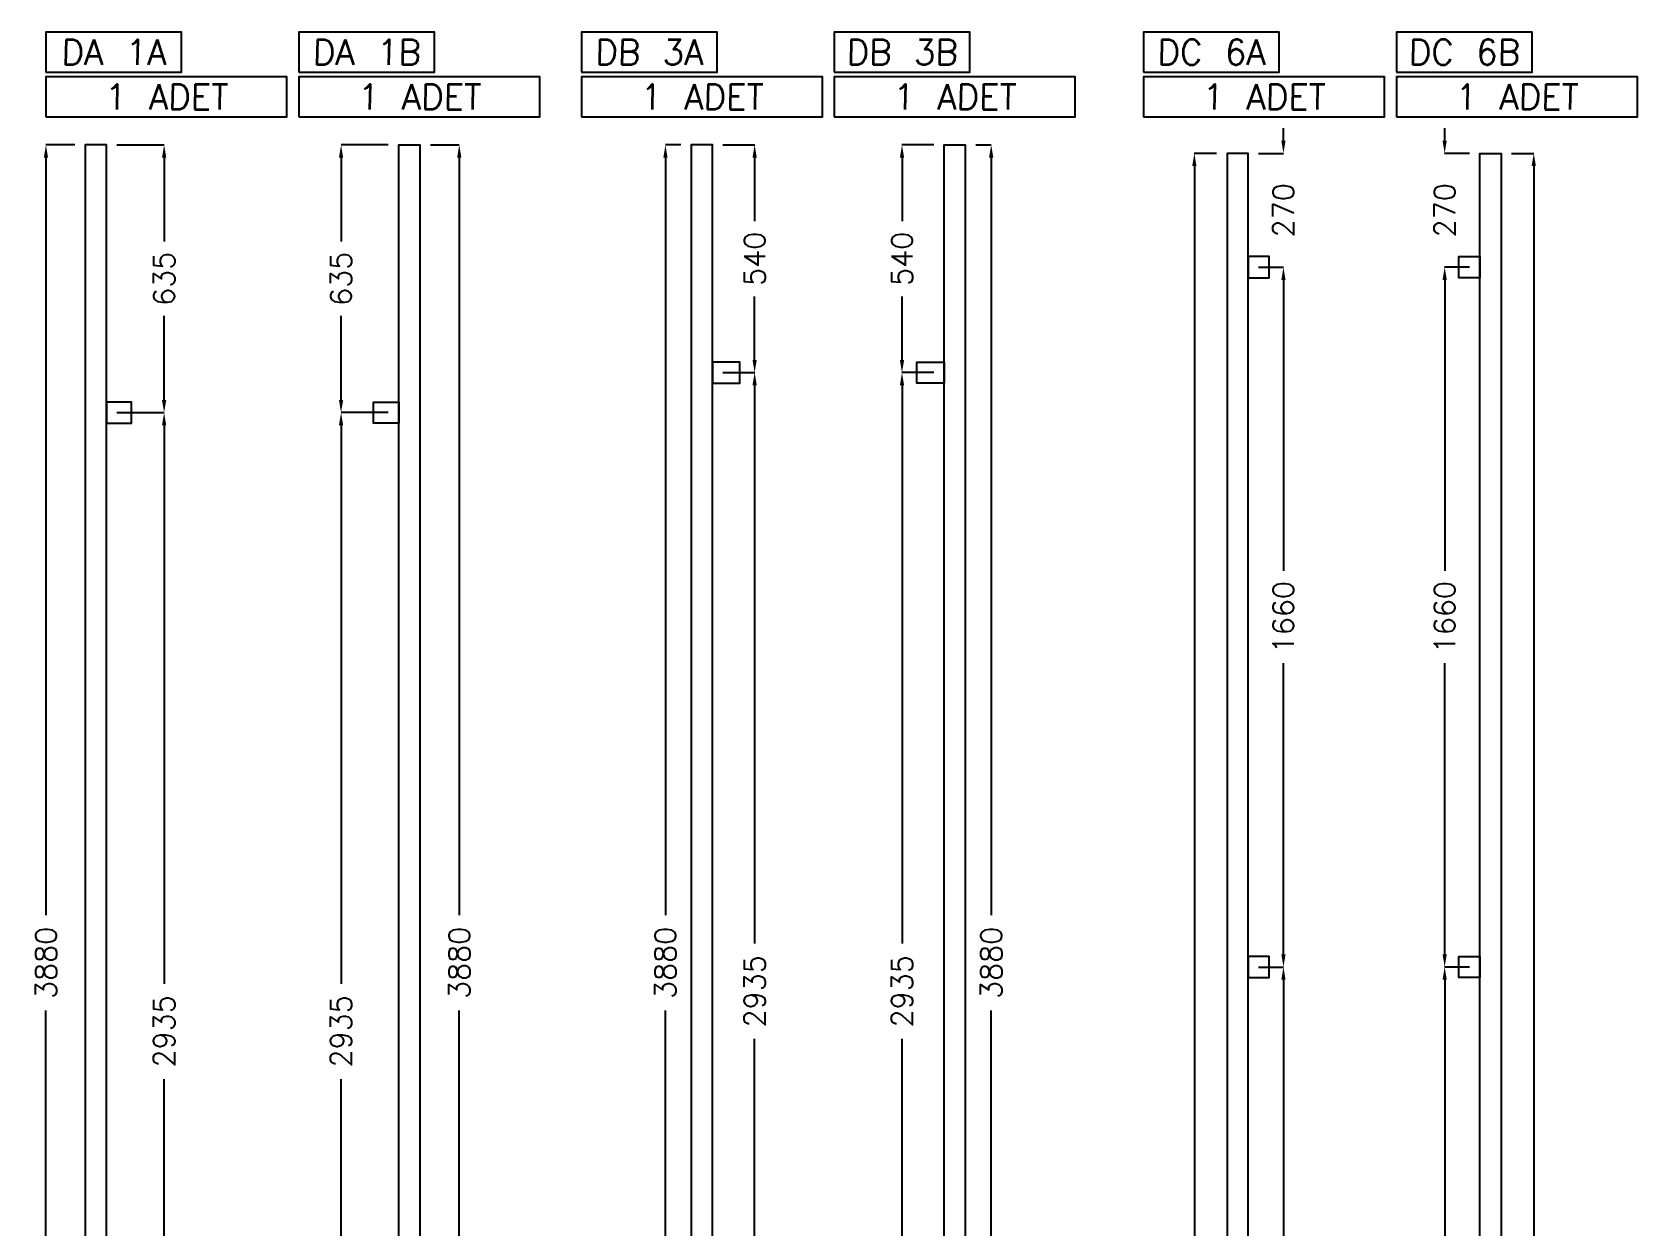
# Model space of a CAD drawing. Header units: millimetres. Extents: x -33420 to 34864, y -1491 to 37154.
# Drawn here: x -32882 to -29073, y 1791 to 4625 of the extents above; entities that cross this region are included whole.
import ezdxf

# ---------------------------------------------------------------- set-up
doc = ezdxf.new("R2010")
doc.units = ezdxf.units.MM
doc.layers.add('- ÖLÇÜ', color=7, linetype='Continuous', lineweight=9)
for name, color, linetype in [('--- KODLAMA', 7, 'Continuous'), ('--- PROF. DÜŞEY', 7, 'Continuous'), ('--- PROF. YATAY', 7, 'Continuous')]:
    doc.layers.add(name, color=color, linetype=linetype)
doc.styles.add('RomanS', font='romans.shx')
doc.styles.add('STL', font='txt.shx', dxfattribs={"oblique": 1})
doc.dimstyles.new('KOMP-ÖLÇÜ', dxfattribs={"dimtxt": 50, "dimasz": 30, "dimexe": 0.18, "dimexo": 25, "dimgap": 25, "dimtad": 0, "dimdec": 0, "dimzin": 0, "dimdsep": 46, "dimtxsty": 'RomanS', "dimcen": 0.09, "dimclrt": 256, "dimadec": 0, "dimazin": 0, "dimtfac": 1, "dimtdec": 0, "dimtofl": 0, "dimtmove": 0, "dimatfit": 3, "dimfxl": 1, "dimtolj": 1, "dimtzin": 0, "dimarcsym": 0})

# ---------------------------------------------------------------- blocks, each defined once
blk = doc.blocks.new('*D428')
at = {"layer": '- ÖLÇÜ', "color": 0, "linetype": 'Continuous', "lineweight": -2, "transparency": 16777216}
for p, q in [((-31937.2, 4357.6), (-31868.7, 4357.6)), ((-31868.9, 4327.6), (-31868.9, 2530.7)), ((-31868.9, 507.6), (-31868.9, 2304.5)), ((-31937.2, 477.6), (-31868.7, 477.6))]:
    blk.add_line(p, q, dxfattribs=at)
at = {"layer": '- ÖLÇÜ', "color": 0, "linetype": 'Continuous', "transparency": 16777216}
for points in [[(-31873.9, 4327.6), (-31863.9, 4327.6), (-31868.9, 4357.6)], [(-31873.9, 507.6), (-31863.9, 507.6), (-31868.9, 477.6)]]:
    blk.add_solid(points, dxfattribs=at)
at = {"layer": 'Defpoints', "color": 0, "linetype": 'Continuous', "transparency": 16777216}
for p in [(-31962.2, 4357.6), (-31868.9, 4357.6), (-31962.2, 477.6)]:
    blk.add_point(p, dxfattribs=at)
at = {"layer": '- ÖLÇÜ', "linetype": 'Continuous', "transparency": 16777216, "insert": (-31868.9, 2417.6), "char_height": 50, "attachment_point": 5, "rotation": 90, "style": 'RomanS'}
blk.add_mtext('\\A1;3880', dxfattribs=at)
blk = doc.blocks.new('*D429')
at = {"layer": '- ÖLÇÜ', "color": 0, "linetype": 'Continuous', "lineweight": -2, "transparency": 16777216}
for p, q in [((-32037.2, 3722.6), (-32149.4, 3722.6)), ((-32149.3, 3692.6), (-32149.3, 2368.2)), ((-32149.3, 817.6), (-32149.3, 2142)), ((-32037.2, 787.6), (-32149.4, 787.6))]:
    blk.add_line(p, q, dxfattribs=at)
at = {"layer": '- ÖLÇÜ', "color": 0, "linetype": 'Continuous', "transparency": 16777216}
for points in [[(-32154.3, 3692.6), (-32144.3, 3692.6), (-32149.3, 3722.6)], [(-32154.3, 817.6), (-32144.3, 817.6), (-32149.3, 787.6)]]:
    blk.add_solid(points, dxfattribs=at)
at = {"layer": 'Defpoints', "color": 0, "linetype": 'Continuous', "transparency": 16777216}
for p in [(-32149.3, 3722.6), (-32012.2, 3722.6), (-32012.2, 787.6)]:
    blk.add_point(p, dxfattribs=at)
at = {"layer": '- ÖLÇÜ', "linetype": 'Continuous', "transparency": 16777216, "insert": (-32149.3, 2255.1), "char_height": 50, "attachment_point": 5, "rotation": 90, "style": 'RomanS'}
blk.add_mtext('\\A1;2935', dxfattribs=at)
blk = doc.blocks.new('*D430')
at = {"layer": '- ÖLÇÜ', "color": 0, "linetype": 'Continuous', "lineweight": -2, "transparency": 16777216}
for p, q in [((-32037.2, 4357.6), (-32149.4, 4357.6)), ((-32149.3, 4327.6), (-32149.3, 4128.2)), ((-32149.3, 3752.6), (-32149.3, 3952)), ((-32037.2, 3722.6), (-32149.4, 3722.6))]:
    blk.add_line(p, q, dxfattribs=at)
at = {"layer": '- ÖLÇÜ', "color": 0, "linetype": 'Continuous', "transparency": 16777216}
for points in [[(-32154.3, 4327.6), (-32144.3, 4327.6), (-32149.3, 4357.6)], [(-32154.3, 3752.6), (-32144.3, 3752.6), (-32149.3, 3722.6)]]:
    blk.add_solid(points, dxfattribs=at)
at = {"layer": 'Defpoints', "color": 0, "linetype": 'Continuous', "transparency": 16777216}
for p in [(-32149.3, 4357.6), (-32012.2, 4357.6), (-32012.2, 3722.6)]:
    blk.add_point(p, dxfattribs=at)
at = {"layer": '- ÖLÇÜ', "linetype": 'Continuous', "transparency": 16777216, "insert": (-32149.3, 4040.1), "char_height": 50, "attachment_point": 5, "rotation": 90, "style": 'RomanS'}
blk.add_mtext('\\A1;635', dxfattribs=at)
blk = doc.blocks.new('*D432')
at = {"layer": '- ÖLÇÜ', "color": 0, "linetype": 'Continuous', "lineweight": -2, "transparency": 16777216}
for p, q in [((-32781.1, 4357.6), (-32849.6, 4357.6)), ((-32849.4, 4327.6), (-32849.4, 2530.7)), ((-32849.4, 507.6), (-32849.4, 2304.5)), ((-32781.1, 477.6), (-32849.6, 477.6))]:
    blk.add_line(p, q, dxfattribs=at)
at = {"layer": '- ÖLÇÜ', "color": 0, "linetype": 'Continuous', "transparency": 16777216}
for points in [[(-32854.4, 4327.6), (-32844.4, 4327.6), (-32849.4, 4357.6)], [(-32854.4, 507.6), (-32844.4, 507.6), (-32849.4, 477.6)]]:
    blk.add_solid(points, dxfattribs=at)
at = {"layer": 'Defpoints', "color": 0, "linetype": 'Continuous', "transparency": 16777216}
for p in [(-32849.4, 4357.6), (-32756.1, 4357.6), (-32756.1, 477.6)]:
    blk.add_point(p, dxfattribs=at)
at = {"layer": '- ÖLÇÜ', "linetype": 'Continuous', "transparency": 16777216, "insert": (-32849.4, 2417.6), "char_height": 50, "attachment_point": 5, "rotation": 90, "style": 'RomanS'}
blk.add_mtext('\\A1;3880', dxfattribs=at)
blk = doc.blocks.new('*D433')
at = {"layer": '- ÖLÇÜ', "color": 0, "linetype": 'Continuous', "lineweight": -2, "transparency": 16777216}
for p, q in [((-32681.1, 3722.6), (-32568.8, 3722.6)), ((-32569, 3692.6), (-32569, 2368.2)), ((-32569, 817.6), (-32569, 2142)), ((-32681.1, 787.6), (-32568.8, 787.6))]:
    blk.add_line(p, q, dxfattribs=at)
at = {"layer": '- ÖLÇÜ', "color": 0, "linetype": 'Continuous', "transparency": 16777216}
for points in [[(-32574, 3692.6), (-32564, 3692.6), (-32569, 3722.6)], [(-32574, 817.6), (-32564, 817.6), (-32569, 787.6)]]:
    blk.add_solid(points, dxfattribs=at)
at = {"layer": 'Defpoints', "color": 0, "linetype": 'Continuous', "transparency": 16777216}
for p in [(-32706.1, 3722.6), (-32569, 3722.6), (-32706.1, 787.6)]:
    blk.add_point(p, dxfattribs=at)
at = {"layer": '- ÖLÇÜ', "linetype": 'Continuous', "transparency": 16777216, "insert": (-32569, 2255.1), "char_height": 50, "attachment_point": 5, "rotation": 90, "style": 'RomanS'}
blk.add_mtext('\\A1;2935', dxfattribs=at)
blk = doc.blocks.new('*D434')
at = {"layer": '- ÖLÇÜ', "color": 0, "linetype": 'Continuous', "lineweight": -2, "transparency": 16777216}
for p, q in [((-32681.1, 4357.6), (-32568.8, 4357.6)), ((-32569, 4327.6), (-32569, 4128.2)), ((-32569, 3752.6), (-32569, 3952)), ((-32681.1, 3722.6), (-32568.8, 3722.6))]:
    blk.add_line(p, q, dxfattribs=at)
at = {"layer": '- ÖLÇÜ', "color": 0, "linetype": 'Continuous', "transparency": 16777216}
for points in [[(-32574, 4327.6), (-32564, 4327.6), (-32569, 4357.6)], [(-32574, 3752.6), (-32564, 3752.6), (-32569, 3722.6)]]:
    blk.add_solid(points, dxfattribs=at)
at = {"layer": 'Defpoints', "color": 0, "linetype": 'Continuous', "transparency": 16777216}
for p in [(-32706.1, 4357.6), (-32569, 4357.6), (-32706.1, 3722.6)]:
    blk.add_point(p, dxfattribs=at)
at = {"layer": '- ÖLÇÜ', "linetype": 'Continuous', "transparency": 16777216, "insert": (-32569, 4040.1), "char_height": 50, "attachment_point": 5, "rotation": 90, "style": 'RomanS'}
blk.add_mtext('\\A1;635', dxfattribs=at)
blk = doc.blocks.new('*D436')
at = {"layer": '- ÖLÇÜ', "color": 0, "linetype": 'Continuous', "lineweight": -2, "transparency": 16777216}
for p, q in [((-31343.3, 4357.6), (-31379.9, 4357.6)), ((-31379.7, 4327.6), (-31379.7, 2530.7)), ((-31379.7, 507.6), (-31379.7, 2304.5)), ((-31343.3, 477.6), (-31379.9, 477.6))]:
    blk.add_line(p, q, dxfattribs=at)
at = {"layer": '- ÖLÇÜ', "color": 0, "linetype": 'Continuous', "transparency": 16777216}
for points in [[(-31384.7, 4327.6), (-31374.7, 4327.6), (-31379.7, 4357.6)], [(-31384.7, 507.6), (-31374.7, 507.6), (-31379.7, 477.6)]]:
    blk.add_solid(points, dxfattribs=at)
at = {"layer": 'Defpoints', "color": 0, "linetype": 'Continuous', "transparency": 16777216}
for p in [(-31379.7, 4357.6), (-31318.3, 4357.6), (-31318.3, 477.6)]:
    blk.add_point(p, dxfattribs=at)
at = {"layer": '- ÖLÇÜ', "linetype": 'Continuous', "transparency": 16777216, "insert": (-31379.7, 2417.6), "char_height": 50, "attachment_point": 5, "rotation": 90, "style": 'RomanS'}
blk.add_mtext('\\A1;3880', dxfattribs=at)
blk = doc.blocks.new('*D438')
at = {"layer": '- ÖLÇÜ', "color": 0, "linetype": 'Continuous', "lineweight": -2, "transparency": 16777216}
for p, q in [((-31243.3, 3817.6), (-31167.9, 3817.6)), ((-31168.1, 3787.6), (-31168.1, 2463.2)), ((-31168.1, 912.6), (-31168.1, 2237)), ((-31243.3, 882.6), (-31167.9, 882.6))]:
    blk.add_line(p, q, dxfattribs=at)
at = {"layer": '- ÖLÇÜ', "color": 0, "linetype": 'Continuous', "transparency": 16777216}
for points in [[(-31173.1, 3787.6), (-31163.1, 3787.6), (-31168.1, 3817.6)], [(-31173.1, 912.6), (-31163.1, 912.6), (-31168.1, 882.6)]]:
    blk.add_solid(points, dxfattribs=at)
at = {"layer": 'Defpoints', "color": 0, "linetype": 'Continuous', "transparency": 16777216}
for p in [(-31268.3, 3817.6), (-31168.1, 3817.6), (-31268.3, 882.6)]:
    blk.add_point(p, dxfattribs=at)
at = {"layer": '- ÖLÇÜ', "linetype": 'Continuous', "transparency": 16777216, "insert": (-31168.1, 2350.1), "char_height": 50, "attachment_point": 5, "rotation": 90, "style": 'RomanS'}
blk.add_mtext('\\A1;2935', dxfattribs=at)
blk = doc.blocks.new('*D439')
at = {"layer": '- ÖLÇÜ', "color": 0, "linetype": 'Continuous', "lineweight": -2, "transparency": 16777216}
for p, q in [((-31243.3, 4357.6), (-31167.9, 4357.6)), ((-31168.1, 4327.6), (-31168.1, 4176.9)), ((-31168.1, 3847.6), (-31168.1, 3998.3)), ((-31243.3, 3817.6), (-31167.9, 3817.6))]:
    blk.add_line(p, q, dxfattribs=at)
at = {"layer": '- ÖLÇÜ', "color": 0, "linetype": 'Continuous', "transparency": 16777216}
for points in [[(-31173.1, 4327.6), (-31163.1, 4327.6), (-31168.1, 4357.6)], [(-31173.1, 3847.6), (-31163.1, 3847.6), (-31168.1, 3817.6)]]:
    blk.add_solid(points, dxfattribs=at)
at = {"layer": 'Defpoints', "color": 0, "linetype": 'Continuous', "transparency": 16777216}
for p in [(-31268.3, 4357.6), (-31168.1, 4357.6), (-31268.3, 3817.6)]:
    blk.add_point(p, dxfattribs=at)
at = {"layer": '- ÖLÇÜ', "linetype": 'Continuous', "transparency": 16777216, "insert": (-31168.1, 4087.6), "char_height": 50, "attachment_point": 5, "rotation": 90, "style": 'RomanS'}
blk.add_mtext('\\A1;540', dxfattribs=at)
blk = doc.blocks.new('*D380')
at = {"layer": '- ÖLÇÜ', "color": 0, "linetype": 'Continuous', "lineweight": -2, "transparency": 16777216}
for p, q in [((-30643.3, 4357.6), (-30606.7, 4357.6)), ((-30606.9, 4327.6), (-30606.9, 2530.7)), ((-30606.9, 507.6), (-30606.9, 2304.5)), ((-30643.3, 477.6), (-30606.7, 477.6))]:
    blk.add_line(p, q, dxfattribs=at)
at = {"layer": '- ÖLÇÜ', "color": 0, "linetype": 'Continuous', "transparency": 16777216}
for points in [[(-30611.9, 4327.6), (-30601.9, 4327.6), (-30606.9, 4357.6)], [(-30611.9, 507.6), (-30601.9, 507.6), (-30606.9, 477.6)]]:
    blk.add_solid(points, dxfattribs=at)
at = {"layer": 'Defpoints', "color": 0, "linetype": 'Continuous', "transparency": 16777216}
for p in [(-30668.3, 4357.6), (-30606.9, 4357.6), (-30668.3, 477.6)]:
    blk.add_point(p, dxfattribs=at)
at = {"layer": '- ÖLÇÜ', "linetype": 'Continuous', "transparency": 16777216, "insert": (-30606.9, 2417.6), "char_height": 50, "attachment_point": 5, "rotation": 90, "style": 'RomanS'}
blk.add_mtext('\\A1;3880', dxfattribs=at)
blk = doc.blocks.new('*D382')
at = {"layer": '- ÖLÇÜ', "color": 0, "linetype": 'Continuous', "lineweight": -2, "transparency": 16777216}
for p, q in [((-30743.3, 3817.6), (-30818.7, 3817.6)), ((-30818.5, 3787.6), (-30818.5, 2463.2)), ((-30818.5, 912.6), (-30818.5, 2237)), ((-30743.3, 882.6), (-30818.7, 882.6))]:
    blk.add_line(p, q, dxfattribs=at)
at = {"layer": '- ÖLÇÜ', "color": 0, "linetype": 'Continuous', "transparency": 16777216}
for points in [[(-30823.5, 3787.6), (-30813.5, 3787.6), (-30818.5, 3817.6)], [(-30823.5, 912.6), (-30813.5, 912.6), (-30818.5, 882.6)]]:
    blk.add_solid(points, dxfattribs=at)
at = {"layer": 'Defpoints', "color": 0, "linetype": 'Continuous', "transparency": 16777216}
for p in [(-30818.5, 3817.6), (-30718.3, 3817.6), (-30718.3, 882.6)]:
    blk.add_point(p, dxfattribs=at)
at = {"layer": '- ÖLÇÜ', "linetype": 'Continuous', "transparency": 16777216, "insert": (-30818.5, 2350.1), "char_height": 50, "attachment_point": 5, "rotation": 90, "style": 'RomanS'}
blk.add_mtext('\\A1;2935', dxfattribs=at)
blk = doc.blocks.new('*D383')
at = {"layer": '- ÖLÇÜ', "color": 0, "linetype": 'Continuous', "lineweight": -2, "transparency": 16777216}
for p, q in [((-30743.3, 4357.6), (-30818.7, 4357.6)), ((-30818.5, 4327.6), (-30818.5, 4176.9)), ((-30818.5, 3847.6), (-30818.5, 3998.3)), ((-30743.3, 3817.6), (-30818.7, 3817.6))]:
    blk.add_line(p, q, dxfattribs=at)
at = {"layer": '- ÖLÇÜ', "color": 0, "linetype": 'Continuous', "transparency": 16777216}
for points in [[(-30823.5, 4327.6), (-30813.5, 4327.6), (-30818.5, 4357.6)], [(-30823.5, 3847.6), (-30813.5, 3847.6), (-30818.5, 3817.6)]]:
    blk.add_solid(points, dxfattribs=at)
at = {"layer": 'Defpoints', "color": 0, "linetype": 'Continuous', "transparency": 16777216}
for p in [(-30818.5, 4357.6), (-30718.3, 4357.6), (-30718.3, 3817.6)]:
    blk.add_point(p, dxfattribs=at)
at = {"layer": '- ÖLÇÜ', "linetype": 'Continuous', "transparency": 16777216, "insert": (-30818.5, 4087.6), "char_height": 50, "attachment_point": 5, "rotation": 90, "style": 'RomanS'}
blk.add_mtext('\\A1;540', dxfattribs=at)
blk = doc.blocks.new('*D384')
at = {"layer": '- ÖLÇÜ', "color": 0, "linetype": 'Continuous', "lineweight": -2, "transparency": 16777216}
for p, q in [((-29913.6, 4367.6), (-29913.6, 4397.6)), ((-29972.4, 4337.6), (-29913.5, 4337.6)), ((-29972.4, 4067.6), (-29913.5, 4067.6)), ((-29913.6, 4037.6), (-29913.6, 4007.6))]:
    blk.add_line(p, q, dxfattribs=at)
at = {"layer": '- ÖLÇÜ', "color": 0, "linetype": 'Continuous', "transparency": 16777216}
for points in [[(-29918.6, 4367.6), (-29908.6, 4367.6), (-29913.6, 4337.6)], [(-29918.6, 4037.6), (-29908.6, 4037.6), (-29913.6, 4067.6)]]:
    blk.add_solid(points, dxfattribs=at)
at = {"layer": 'Defpoints', "color": 0, "linetype": 'Continuous', "transparency": 16777216}
for p in [(-29997.4, 4337.6), (-29997.4, 4067.6), (-29913.6, 4067.6)]:
    blk.add_point(p, dxfattribs=at)
at = {"layer": '- ÖLÇÜ', "linetype": 'Continuous', "transparency": 16777216, "insert": (-29913.6, 4202.6), "char_height": 50, "attachment_point": 5, "rotation": 90, "style": 'RomanS'}
blk.add_mtext('\\A1;270', dxfattribs=at)
blk = doc.blocks.new('*D385')
at = {"layer": '- ÖLÇÜ', "color": 0, "linetype": 'Continuous', "lineweight": -2, "transparency": 16777216}
for p, q in [((-29972.4, 4067.6), (-29913.5, 4067.6)), ((-29913.6, 4037.6), (-29913.6, 3347.1)), ((-29913.6, 2437.6), (-29913.6, 3128.1)), ((-29972.4, 2407.6), (-29913.5, 2407.6))]:
    blk.add_line(p, q, dxfattribs=at)
at = {"layer": '- ÖLÇÜ', "color": 0, "linetype": 'Continuous', "transparency": 16777216}
for points in [[(-29918.6, 4037.6), (-29908.6, 4037.6), (-29913.6, 4067.6)], [(-29918.6, 2437.6), (-29908.6, 2437.6), (-29913.6, 2407.6)]]:
    blk.add_solid(points, dxfattribs=at)
at = {"layer": 'Defpoints', "color": 0, "linetype": 'Continuous', "transparency": 16777216}
for p in [(-29997.4, 4067.6), (-29997.4, 2407.6), (-29913.6, 2407.6)]:
    blk.add_point(p, dxfattribs=at)
at = {"layer": '- ÖLÇÜ', "linetype": 'Continuous', "transparency": 16777216, "insert": (-29913.6, 3237.6), "char_height": 50, "attachment_point": 5, "rotation": 90, "style": 'RomanS'}
blk.add_mtext('\\A1;1660', dxfattribs=at)
blk = doc.blocks.new('*D387')
at = {"layer": '- ÖLÇÜ', "color": 0, "linetype": 'Continuous', "lineweight": -2, "transparency": 16777216}
for p, q in [((-29972.4, 2407.6), (-29913.5, 2407.6)), ((-29913.6, 2377.6), (-29913.6, 1053.2)), ((-29913.6, -497.3), (-29913.6, 827.1)), ((-29972.4, -527.3), (-29913.5, -527.3))]:
    blk.add_line(p, q, dxfattribs=at)
at = {"layer": '- ÖLÇÜ', "color": 0, "linetype": 'Continuous', "transparency": 16777216}
for points in [[(-29918.6, 2377.6), (-29908.6, 2377.6), (-29913.6, 2407.6)], [(-29918.6, -497.3), (-29908.6, -497.3), (-29913.6, -527.3)]]:
    blk.add_solid(points, dxfattribs=at)
at = {"layer": 'Defpoints', "color": 0, "linetype": 'Continuous', "transparency": 16777216}
for p in [(-29997.4, 2407.6), (-29913.6, 2407.6), (-29997.4, -527.3)]:
    blk.add_point(p, dxfattribs=at)
at = {"layer": '- ÖLÇÜ', "linetype": 'Continuous', "transparency": 16777216, "insert": (-29913.6, 940.1), "char_height": 50, "attachment_point": 5, "rotation": 90, "style": 'RomanS'}
blk.add_mtext('\\A1;2935', dxfattribs=at)
blk = doc.blocks.new('*D388')
at = {"color": 0, "linetype": 'Continuous', "lineweight": -2, "transparency": 16777216}
for p, q in [((-30072.4, 4337.6), (-30125.2, 4337.6)), ((-30125, 4307.6), (-30125, 1760.7)), ((-30125, -1012.4), (-30125, 1534.5)), ((-30072.4, -1042.4), (-30125.2, -1042.4))]:
    blk.add_line(p, q, dxfattribs=at)
at = {"color": 0, "linetype": 'Continuous', "transparency": 16777216}
for points in [[(-30130, 4307.6), (-30120, 4307.6), (-30125, 4337.6)], [(-30130, -1012.4), (-30120, -1012.4), (-30125, -1042.4)]]:
    blk.add_solid(points, dxfattribs=at)
at = {"layer": 'Defpoints', "color": 0, "linetype": 'Continuous', "transparency": 16777216}
for p in [(-30047.4, 4337.6), (-30125, -1042.4), (-30047.4, -1042.4)]:
    blk.add_point(p, dxfattribs=at)
at = {"linetype": 'Continuous', "transparency": 16777216, "insert": (-30125, 1647.6), "char_height": 50, "attachment_point": 5, "rotation": 90, "style": 'RomanS'}
blk.add_mtext('\\A1;5380', dxfattribs=at)
blk = doc.blocks.new('*D389')
at = {"layer": '- ÖLÇÜ', "color": 0, "linetype": 'Continuous', "lineweight": -2, "transparency": 16777216}
for p, q in [((-29531.1, 4367.6), (-29531.1, 4397.6)), ((-29472.4, 4337.6), (-29531.2, 4337.6)), ((-29472.4, 4067.6), (-29531.2, 4067.6)), ((-29531.1, 4037.6), (-29531.1, 4007.6))]:
    blk.add_line(p, q, dxfattribs=at)
at = {"layer": '- ÖLÇÜ', "color": 0, "linetype": 'Continuous', "transparency": 16777216}
for points in [[(-29536.1, 4367.6), (-29526.1, 4367.6), (-29531.1, 4337.6)], [(-29536.1, 4037.6), (-29526.1, 4037.6), (-29531.1, 4067.6)]]:
    blk.add_solid(points, dxfattribs=at)
at = {"layer": 'Defpoints', "color": 0, "linetype": 'Continuous', "transparency": 16777216}
for p in [(-29447.4, 4337.6), (-29531.1, 4067.6), (-29447.4, 4067.6)]:
    blk.add_point(p, dxfattribs=at)
at = {"layer": '- ÖLÇÜ', "linetype": 'Continuous', "transparency": 16777216, "insert": (-29531.1, 4202.6), "char_height": 50, "attachment_point": 5, "rotation": 90, "style": 'RomanS'}
blk.add_mtext('\\A1;270', dxfattribs=at)
blk = doc.blocks.new('*D390')
at = {"layer": '- ÖLÇÜ', "color": 0, "linetype": 'Continuous', "lineweight": -2, "transparency": 16777216}
for p, q in [((-29472.4, 4067.6), (-29531.2, 4067.6)), ((-29531.1, 4037.6), (-29531.1, 3347.1)), ((-29531.1, 2437.6), (-29531.1, 3128.1)), ((-29472.4, 2407.6), (-29531.2, 2407.6))]:
    blk.add_line(p, q, dxfattribs=at)
at = {"layer": '- ÖLÇÜ', "color": 0, "linetype": 'Continuous', "transparency": 16777216}
for points in [[(-29536.1, 4037.6), (-29526.1, 4037.6), (-29531.1, 4067.6)], [(-29536.1, 2437.6), (-29526.1, 2437.6), (-29531.1, 2407.6)]]:
    blk.add_solid(points, dxfattribs=at)
at = {"layer": 'Defpoints', "color": 0, "linetype": 'Continuous', "transparency": 16777216}
for p in [(-29447.4, 4067.6), (-29531.1, 2407.6), (-29447.4, 2407.6)]:
    blk.add_point(p, dxfattribs=at)
at = {"layer": '- ÖLÇÜ', "linetype": 'Continuous', "transparency": 16777216, "insert": (-29531.1, 3237.6), "char_height": 50, "attachment_point": 5, "rotation": 90, "style": 'RomanS'}
blk.add_mtext('\\A1;1660', dxfattribs=at)
blk = doc.blocks.new('*D392')
at = {"layer": '- ÖLÇÜ', "color": 0, "linetype": 'Continuous', "lineweight": -2, "transparency": 16777216}
for p, q in [((-29472.4, 2407.6), (-29531.2, 2407.6)), ((-29531.1, 2377.6), (-29531.1, 1053.2)), ((-29531.1, -497.3), (-29531.1, 827.1)), ((-29472.4, -527.3), (-29531.2, -527.3))]:
    blk.add_line(p, q, dxfattribs=at)
at = {"layer": '- ÖLÇÜ', "color": 0, "linetype": 'Continuous', "transparency": 16777216}
for points in [[(-29536.1, 2377.6), (-29526.1, 2377.6), (-29531.1, 2407.6)], [(-29536.1, -497.3), (-29526.1, -497.3), (-29531.1, -527.3)]]:
    blk.add_solid(points, dxfattribs=at)
at = {"layer": 'Defpoints', "color": 0, "linetype": 'Continuous', "transparency": 16777216}
for p in [(-29531.1, 2407.6), (-29447.4, 2407.6), (-29447.4, -527.3)]:
    blk.add_point(p, dxfattribs=at)
at = {"layer": '- ÖLÇÜ', "linetype": 'Continuous', "transparency": 16777216, "insert": (-29531.1, 940.1), "char_height": 50, "attachment_point": 5, "rotation": 90, "style": 'RomanS'}
blk.add_mtext('\\A1;2935', dxfattribs=at)
blk = doc.blocks.new('*D393')
at = {"color": 0, "linetype": 'Continuous', "lineweight": -2, "transparency": 16777216}
for p, q in [((-29372.4, 4337.6), (-29319.5, 4337.6)), ((-29319.7, 4307.6), (-29319.7, 1760.7)), ((-29319.7, -1012.4), (-29319.7, 1534.5)), ((-29372.4, -1042.4), (-29319.5, -1042.4))]:
    blk.add_line(p, q, dxfattribs=at)
at = {"color": 0, "linetype": 'Continuous', "transparency": 16777216}
for points in [[(-29324.7, 4307.6), (-29314.7, 4307.6), (-29319.7, 4337.6)], [(-29324.7, -1012.4), (-29314.7, -1012.4), (-29319.7, -1042.4)]]:
    blk.add_solid(points, dxfattribs=at)
at = {"layer": 'Defpoints', "color": 0, "linetype": 'Continuous', "transparency": 16777216}
for p in [(-29397.4, 4337.6), (-29397.4, -1042.4), (-29319.7, -1042.4)]:
    blk.add_point(p, dxfattribs=at)
at = {"linetype": 'Continuous', "transparency": 16777216, "insert": (-29319.7, 1647.6), "char_height": 50, "attachment_point": 5, "rotation": 90, "style": 'RomanS'}
blk.add_mtext('\\A1;5380', dxfattribs=at)

msp = doc.modelspace()

# ---------------------------------------------------------------- linework, layer by layer
at = {"layer": '--- PROF. DÜŞEY', "linetype": 'Continuous'}
for points in [[(-32756.07, 477.57), (-32706.07, 477.57), (-32706.07, 4357.57), (-32756.07, 4357.57)], [(-31962.18, 477.57), (-32012.18, 477.57), (-32012.18, 4357.57), (-31962.18, 4357.57)], [(-31318.3, 477.57), (-31268.3, 477.57), (-31268.3, 4357.57), (-31318.3, 4357.57)], [(-30668.3, 477.57), (-30718.3, 477.57), (-30718.3, 4357.57), (-30668.3, 4357.57)], [(-30047.35, -1042.43), (-29997.35, -1042.43), (-29997.35, 4337.57), (-30047.35, 4337.57)], [(-29397.35, -1042.43), (-29447.35, -1042.43), (-29447.35, 4337.57), (-29397.35, 4337.57)]]:
    msp.add_lwpolyline(points, close=True, dxfattribs=at)
at = {"layer": '--- PROF. YATAY', "linetype": 'Continuous'}
for points in [[(-29997.35, 4042.62), (-29947.35, 4042.62), (-29947.35, 4092.62), (-29997.35, 4092.62)], [(-29447.35, 4042.62), (-29497.35, 4042.62), (-29497.35, 4092.62), (-29447.35, 4092.62)], [(-31268.3, 3792.57), (-31203.3, 3792.57), (-31203.3, 3842.57), (-31268.3, 3842.57)], [(-30718.3, 3792.57), (-30783.3, 3792.57), (-30783.3, 3842.57), (-30718.3, 3842.57)], [(-32706.07, 3697.62), (-32646.07, 3697.62), (-32646.07, 3747.62), (-32706.07, 3747.62)], [(-32012.18, 3697.62), (-32072.18, 3697.62), (-32072.18, 3747.62), (-32012.18, 3747.62)], [(-29997.35, 2382.62), (-29947.35, 2382.62), (-29947.35, 2432.62), (-29997.35, 2432.62)], [(-29447.35, 2382.62), (-29497.35, 2382.62), (-29497.35, 2432.62), (-29447.35, 2432.62)]]:
    msp.add_lwpolyline(points, close=True, dxfattribs=at)

# ---------------------------------------------------------------- texts
at = {"layer": '--- KODLAMA', "linetype": 'Continuous', "char_height": 59.4, "width": 288.18, "attachment_point": 5, "style": 'STL', "bg_fill": 3, "box_fill_scale": 1.3, "bg_fill_color": 256, "bg_fill_transparency": 0}
for s, insert in [('DA 1A', (-32688.46, 4577.65)), ('DA 1B', (-32088.46, 4577.65)), ('DB 3A', (-31418.3, 4577.65)), ('DB 3B', (-30818.3, 4577.65)), ('DC 6A', (-30084.66, 4577.65)), ('DC 6B', (-29484.66, 4577.65))]:
    msp.add_mtext(s, dxfattribs=dict(at, insert=insert))

# ---------------------------------------------------------------- dimensions: what is measured, and where the dimension line sits
at = {"layer": '- ÖLÇÜ', "linetype": 'Continuous'}
for p1, p2, distance, picture, middle in [((-29997.35, 4337.57), (-29997.35, 4067.62), 83.7, '*D384', (-29913.65, 4202.6)), ((-29447.35, 4337.57), (-29447.35, 4067.62), -83.7, '*D389', (-29531.06, 4202.6)), ((-32756.07, 477.57), (-32756.07, 4357.57), 93.3, '*D432', (-32849.38, 2417.57)), ((-31962.18, 477.57), (-31962.18, 4357.57), -93.3, '*D428', (-31868.87, 2417.57)), ((-31318.3, 477.57), (-31318.3, 4357.57), 61.43, '*D436', (-31379.73, 2417.57)), ((-30668.3, 477.57), (-30668.3, 4357.57), -61.43, '*D380', (-30606.87, 2417.57)), ((-32706.07, 787.62), (-32706.07, 3722.62), -137.08, '*D433', (-32568.99, 2255.12)), ((-32012.18, 787.62), (-32012.18, 3722.62), 137.08, '*D429', (-32149.26, 2255.12))]:
    dim = msp.add_aligned_dim(p1=p1, p2=p2, distance=distance, dimstyle='KOMP-ÖLÇÜ', dxfattribs=at)
    dim.commit()
    dim.dimension.update_dxf_attribs({"geometry": picture, "text_midpoint": middle})
for base, p1, p2, angle, picture, middle in [((-32568.99, 4357.57), (-32706.07, 3722.62), (-32706.07, 4357.57), 270, '*D434', (-32568.99, 4040.1)), ((-32149.26, 4357.57), (-32012.18, 3722.62), (-32012.18, 4357.57), 270, '*D430', (-32149.26, 4040.1)), ((-31168.06, 4357.57), (-31268.3, 3817.57), (-31268.3, 4357.57), 270, '*D439', (-31168.06, 4087.57)), ((-30818.55, 4357.57), (-30718.3, 3817.57), (-30718.3, 4357.57), 270, '*D383', (-30818.55, 4087.57)), ((-29913.65, 2407.62), (-29997.35, 4067.62), (-29997.35, 2407.62), 90, '*D385', (-29913.65, 3237.62)), ((-29531.06, 2407.62), (-29447.35, 4067.62), (-29447.35, 2407.62), 90, '*D390', (-29531.06, 3237.62)), ((-31168.06, 3817.57), (-31268.3, 882.62), (-31268.3, 3817.57), 270, '*D438', (-31168.06, 2350.1)), ((-30818.55, 3817.57), (-30718.3, 882.62), (-30718.3, 3817.57), 270, '*D382', (-30818.55, 2350.1)), ((-29913.65, 2407.62), (-29997.35, -527.33), (-29997.35, 2407.62), 90, '*D387', (-29913.65, 940.15)), ((-29531.06, 2407.62), (-29447.35, -527.33), (-29447.35, 2407.62), 90, '*D392', (-29531.06, 940.15))]:
    dim = msp.add_linear_dim(base=base, p1=p1, p2=p2, angle=angle, dimstyle='KOMP-ÖLÇÜ', override={"dimtmove": 1}, dxfattribs=at)
    dim.commit()
    dim.dimension.update_dxf_attribs({"geometry": picture, "text_midpoint": middle})
at = {"linetype": 'Continuous'}
for p1, p2, distance, picture, middle in [((-30047.35, 4337.57), (-30047.35, -1042.43), -77.64, '*D388', (-30124.99, 1647.57)), ((-29397.35, 4337.57), (-29397.35, -1042.43), 77.64, '*D393', (-29319.71, 1647.57))]:
    dim = msp.add_aligned_dim(p1=p1, p2=p2, distance=distance, dimstyle='KOMP-ÖLÇÜ', dxfattribs=at)
    dim.commit()
    dim.dimension.update_dxf_attribs({"geometry": picture, "text_midpoint": middle})

# ---------------------------------------------------------------- next in the draw order: linework, layer by layer
at = {"layer": '--- KODLAMA', "linetype": 'Continuous'}
for points in [[(-32849.38, 4530.13), (-32527.54, 4530.13), (-32527.54, 4625.17), (-32849.38, 4625.17)], [(-32249.38, 4530.13), (-31927.54, 4530.13), (-31927.54, 4625.17), (-32249.38, 4625.17)], [(-31579.22, 4530.13), (-31257.38, 4530.13), (-31257.38, 4625.17), (-31579.22, 4625.17)], [(-30979.22, 4530.13), (-30657.38, 4530.13), (-30657.38, 4625.17), (-30979.22, 4625.17)], [(-30245.58, 4530.13), (-29923.74, 4530.13), (-29923.74, 4625.17), (-30245.58, 4625.17)], [(-29645.58, 4530.13), (-29323.74, 4530.13), (-29323.74, 4625.17), (-29645.58, 4625.17)]]:
    msp.add_lwpolyline(points, close=True, dxfattribs=at)

# ---------------------------------------------------------------- next in the draw order: texts
at = {"layer": '--- KODLAMA', "linetype": 'Continuous', "char_height": 59.4, "width": 538.18, "attachment_point": 5, "style": 'STL', "bg_fill": 3, "box_fill_scale": 1.3, "bg_fill_color": 256, "bg_fill_transparency": 0}
for insert in [(-32563.46, 4471.65), (-31963.46, 4471.65), (-31293.3, 4471.65), (-30693.3, 4471.65), (-29959.66, 4471.65), (-29359.66, 4471.65)]:
    msp.add_mtext('1 ADET', dxfattribs=dict(at, insert=insert))

# ---------------------------------------------------------------- next in the draw order: linework, layer by layer
at = {"layer": '--- KODLAMA', "linetype": 'Continuous'}
for points in [[(-32849.38, 4424.13), (-32277.54, 4424.13), (-32277.54, 4519.17), (-32849.38, 4519.17)], [(-32249.38, 4424.13), (-31677.54, 4424.13), (-31677.54, 4519.17), (-32249.38, 4519.17)], [(-31579.22, 4424.13), (-31007.38, 4424.13), (-31007.38, 4519.17), (-31579.22, 4519.17)], [(-30979.22, 4424.13), (-30407.38, 4424.13), (-30407.38, 4519.17), (-30979.22, 4519.17)], [(-30245.58, 4424.13), (-29673.74, 4424.13), (-29673.74, 4519.17), (-30245.58, 4519.17)], [(-29645.58, 4424.13), (-29073.74, 4424.13), (-29073.74, 4519.17), (-29645.58, 4519.17)]]:
    msp.add_lwpolyline(points, close=True, dxfattribs=at)

doc.saveas('drawing.dxf')
